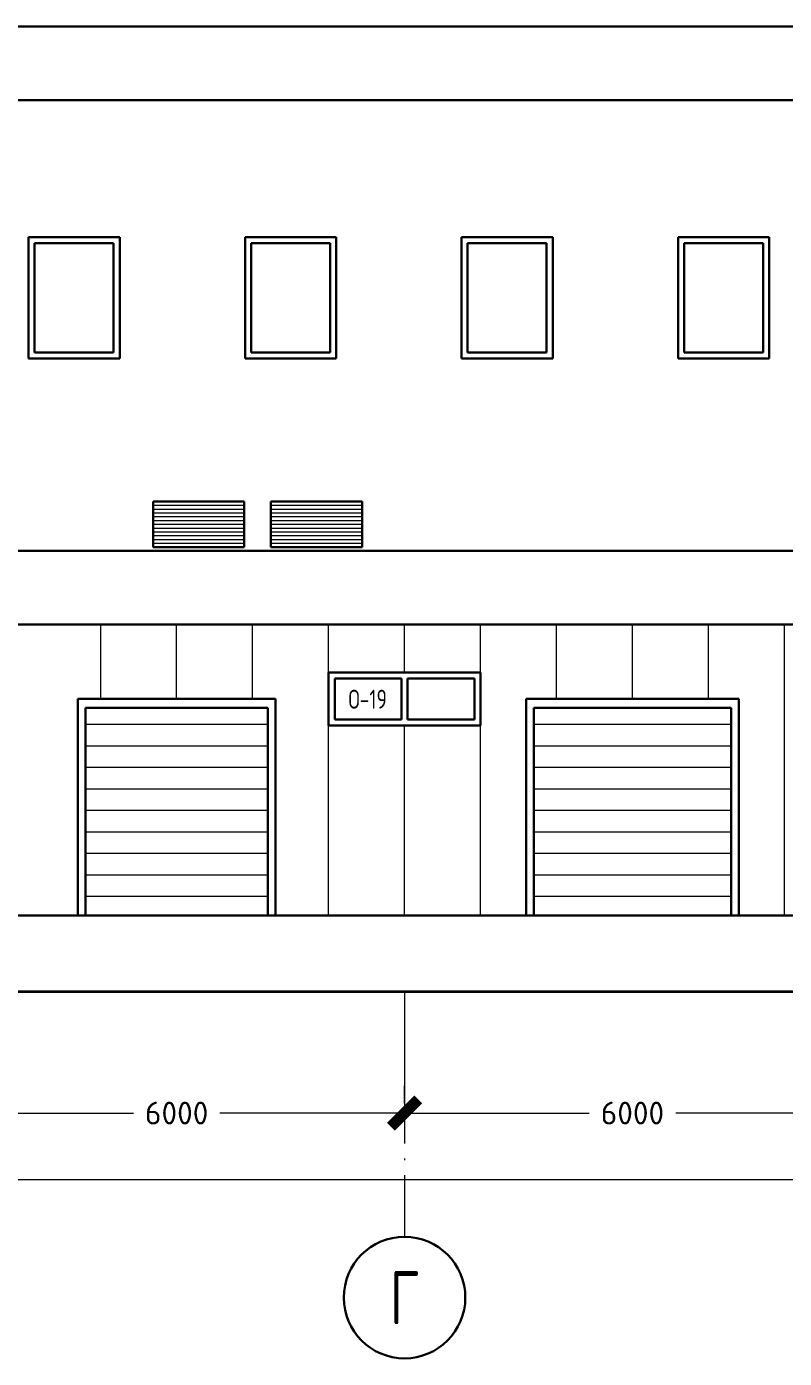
# Model space of a CAD drawing. Extents: x -965262 to 1142518, y -357520 to 71675.
# Drawn here: x -115622 to -110634, y -232809 to -224044 of the extents above; entities that cross this region are included whole.
import ezdxf

# ---------------------------------------------------------------- set-up
doc = ezdxf.new("R2010")
doc.units = 0
doc.header["$LTSCALE"] = 10
doc.linetypes.add('DOTE', pattern=[2.42, 2, -0.2, 0.02, -0.2])
doc.layers.get('0').update_dxf_attribs({"linetype": 'CONTINUOUS', "lineweight": 30})
doc.layers.get('Defpoints').update_dxf_attribs({"linetype": 'CONTINUOUS'})
doc.layers.add('DOTE', color=7, linetype='DOTE', lineweight=9)
doc.styles.add('GOST 2.304', font='isocpeur.ttf', dxfattribs={"width": 0.75, "height": 250})
doc.styles.get("Standard").update_dxf_attribs({"font": 'isocpeur.ttf', "height": 300})
doc.dimstyles.new('Standard_2', dxfattribs={"dimscale": 200, "dimtxt": 600, "dimasz": 1.8, "dimexe": 1.8, "dimexo": 0.625, "dimgap": 0.9, "dimtad": 0, "dimdec": 0, "dimzin": 0, "dimdsep": 46, "dimtxsty": 'Standard', "dimblk": 'ARCHTICK', "dimcen": 0.9, "dimclrd": 256, "dimclre": 256, "dimclrt": 256, "dimadec": 0, "dimazin": 0, "dimtfac": 1, "dimtdec": 0, "dimtofl": 0, "dimtmove": 0, "dimatfit": 3, "dimfxl": 1, "dimtolj": 1, "dimtzin": 0, "dimlwd": 15, "dimlwe": 15, "dimarcsym": 0})

# ---------------------------------------------------------------- blocks, each defined once
blk = doc.blocks.new('_ArchTick')
at = {"color": 0, "linetype": 'ByBlock', "lineweight": 0, "const_width": 0.4}
blk.add_lwpolyline([(-0.5, -0.5), (0.5, 0.5)], dxfattribs=at)
blk = doc.blocks.new('*D1628')
at = {"lineweight": 15, "transparency": 16777216}
for p, q in [((-145483, -18365), (-145483, -18130)), ((-139483, -18365), (-139483, -18130)), ((-145483, -18490), (-143053, -18490)), ((-139483, -18490), (-141913, -18490))]:
    blk.add_line(p, q, dxfattribs=at)
at = {"layer": 'Defpoints', "color": 0, "lineweight": 15, "transparency": 16777216}
for p in [(-145483, -18490), (-145483, -18490), (-139483, -18490, 1451)]:
    blk.add_point(p, dxfattribs=at)
at = {"lineweight": 15, "transparency": 16777216, "xscale": 360, "yscale": 360, "zscale": 360, "rotation": 180}
blk.add_blockref('_ArchTick', (-145483, -18490), dxfattribs=at)
at = {"lineweight": 15, "transparency": 16777216, "xscale": 360, "yscale": 360, "zscale": 360}
blk.add_blockref('_ArchTick', (-139483, -18490), dxfattribs=at)
at = {"lineweight": 15, "transparency": 16777216, "insert": (-142483, -18490), "char_height": 300, "attachment_point": 5}
blk.add_mtext('\\A1;6000', dxfattribs=at)
blk = doc.blocks.new('*D1629')
at = {"lineweight": 15, "transparency": 16777216}
for p, q in [((-151483, -18365), (-151483, -18130)), ((-145483, -18365), (-145483, -18130)), ((-151483, -18490), (-149053, -18490)), ((-145483, -18490), (-147913, -18490))]:
    blk.add_line(p, q, dxfattribs=at)
at = {"layer": 'Defpoints', "color": 0, "lineweight": 15, "transparency": 16777216}
for p in [(-151483, -18490), (-151483, -18490), (-145483, -18490, 1451)]:
    blk.add_point(p, dxfattribs=at)
at = {"lineweight": 15, "transparency": 16777216, "xscale": 360, "yscale": 360, "zscale": 360, "rotation": 180}
blk.add_blockref('_ArchTick', (-151483, -18490), dxfattribs=at)
at = {"lineweight": 15, "transparency": 16777216, "xscale": 360, "yscale": 360, "zscale": 360}
blk.add_blockref('_ArchTick', (-145483, -18490), dxfattribs=at)
at = {"lineweight": 15, "transparency": 16777216, "insert": (-148483, -18490), "char_height": 300, "attachment_point": 5}
blk.add_mtext('\\A1;6000', dxfattribs=at)
blk = doc.blocks.new('*D1631')
at = {"lineweight": 15, "transparency": 16777216}
for p, q in [((-151483, -19240), (-151483, -19005)), ((-127483, -19240), (-127483, -19005)), ((-151483, -19365), (-140173, -19365)), ((-127483, -19365), (-138793, -19365))]:
    blk.add_line(p, q, dxfattribs=at)
at = {"layer": 'Defpoints', "color": 0, "lineweight": 15, "transparency": 16777216}
for p in [(-151483, -19365), (-151483, -19365), (-127483, -19365)]:
    blk.add_point(p, dxfattribs=at)
at = {"lineweight": 15, "transparency": 16777216, "xscale": 360, "yscale": 360, "zscale": 360, "rotation": 180}
blk.add_blockref('_ArchTick', (-151483, -19365), dxfattribs=at)
at = {"lineweight": 15, "transparency": 16777216, "xscale": 360, "yscale": 360, "zscale": 360}
blk.add_blockref('_ArchTick', (-127483, -19365), dxfattribs=at)
at = {"lineweight": 15, "transparency": 16777216, "insert": (-139483, -19365), "char_height": 300, "attachment_point": 5}
blk.add_mtext('\\A1;24000', dxfattribs=at)
blk = doc.blocks.new('Фасад Н-А')
for p, q in [((-126982.3, -4189, -3250.5), (-151882.3, -4189, -3250.5)), ((-126982.3, -5159, -3250.5), (-151882.3, -5159, -3250.5)), ((-150433.1, -8559, -3250.5), (-150433.1, -6959, -3250.5)), ((-150433.1, -6959, -3250.5), (-149233.1, -6959, -3250.5)), ((-149233.1, -6959, -3250.5), (-149233.1, -8559, -3250.5)), ((-147583.1, -8559, -3250.5), (-147583.1, -6959, -3250.5)), ((-147583.1, -6959, -3250.5), (-146383.1, -6959, -3250.5)), ((-146383.1, -6959, -3250.5), (-146383.1, -8559, -3250.5)), ((-144733.1, -8559, -3250.5), (-144733.1, -6959, -3250.5)), ((-144733.1, -6959, -3250.5), (-143533.1, -6959, -3250.5)), ((-143533.1, -6959, -3250.5), (-143533.1, -8559, -3250.5)), ((-141883.1, -8559, -3250.5), (-141883.1, -6959, -3250.5)), ((-141883.1, -6959, -3250.5), (-140683.1, -6959, -3250.5)), ((-140683.1, -6959, -3250.5), (-140683.1, -8559, -3250.5)), ((-150353.1, -7039, -3250.5), (-149313.1, -7039, -3250.5)), ((-150353.1, -8479, -3250.5), (-150353.1, -7039, -3250.5)), ((-149313.1, -7039, -3250.5), (-149313.1, -8479, -3250.5)), ((-147503.1, -7039, -3250.5), (-146463.1, -7039, -3250.5)), ((-147503.1, -8479, -3250.5), (-147503.1, -7039, -3250.5)), ((-146463.1, -7039, -3250.5), (-146463.1, -8479, -3250.5)), ((-144653.1, -7039, -3250.5), (-143613.1, -7039, -3250.5)), ((-144653.1, -8479, -3250.5), (-144653.1, -7039, -3250.5)), ((-143613.1, -7039, -3250.5), (-143613.1, -8479, -3250.5)), ((-141803.1, -7039, -3250.5), (-140763.1, -7039, -3250.5)), ((-141803.1, -8479, -3250.5), (-141803.1, -7039, -3250.5)), ((-140763.1, -7039, -3250.5), (-140763.1, -8479, -3250.5)), ((-149233.1, -8559, -3250.5), (-150433.1, -8559, -3250.5)), ((-146383.1, -8559, -3250.5), (-147583.1, -8559, -3250.5)), ((-143533.1, -8559, -3250.5), (-144733.1, -8559, -3250.5)), ((-140683.1, -8559, -3250.5), (-141883.1, -8559, -3250.5)), ((-148792.3, -11038.8, -3250.5), (-148792.3, -10438.8, -3250.5)), ((-148792.3, -10438.8, -3250.5), (-147592.3, -10438.8, -3250.5)), ((-147592.3, -11038.8, -3250.5), (-147592.3, -10438.8, -3250.5)), ((-147242.3, -11038.8, -3250.5), (-147242.3, -10438.8, -3250.5)), ((-147242.3, -10438.8, -3250.5), (-146042.3, -10438.8, -3250.5)), ((-146042.3, -11038.8, -3250.5), (-146042.3, -10438.8, -3250.5)), ((-148792.3, -11038.8, -3250.5), (-147592.3, -11038.8, -3250.5)), ((-147242.3, -11038.8, -3250.5), (-146042.3, -11038.8, -3250.5)), ((-146483.1, -13388.7, -3250.5), (-146483.1, -12688.7, -3250.5)), ((-146483.1, -12688.7, -3250.5), (-146483.1, -13388.7, -3250.5)), ((-145483.1, -12688.7, -3250.5), (-144483.1, -12688.7, -3250.5)), ((-144483.1, -12688.7, -3250.5), (-144483.1, -13388.7, -3250.5)), ((-144483.1, -12688.7, -3250.5), (-144483.1, -13388.7, -3250.5)), ((-144483.1, -12688.7, -3250.5), (-144483.1, -13388.7, -3250.5)), ((-149783.1, -13039, -3250.5), (-149783.1, -15889, -3250.5)), ((-149783.1, -13039, -3250.5), (-147183.1, -13039, -3250.5)), ((-149783.1, -13039, -3250.5), (-147183.1, -13039, -3250.5)), ((-149783.1, -13039, -3250.5), (-149783.1, -15889, -3250.5)), ((-149783.1, -13039, -3250.5), (-149783.1, -15889, -3250.5)), ((-147183.1, -13039, -3250.5), (-147183.1, -15889, -3250.5)), ((-147183.1, -13039, -3250.5), (-147183.1, -15889, -3250.5)), ((-147183.1, -13039, -3250.5), (-147183.1, -15889, -3250.5)), ((-147183.1, -13039, -3250.5), (-147183.1, -15889, -3250.5)), ((-147183.1, -13039, -3250.5), (-147183.1, -15889, -3250.5)), ((-143883.1, -13039, -3250.5), (-143883.1, -15889, -3250.5)), ((-143783.1, -13039, -3250.5), (-141183.1, -13039, -3250.5)), ((-143783.1, -13039, -3250.5), (-141183.1, -13039, -3250.5)), ((-141083.1, -13039, -3250.5), (-141083.1, -15889, -3250.5)), ((-141083.1, -13039, -3250.5), (-141083.1, -15889, -3250.5)), ((-141083.1, -13039, -3250.5), (-141083.1, -15889, -3250.5)), ((-141083.1, -13039, -3250.5), (-141083.1, -15889, -3250.5)), ((-141083.1, -13039, -3250.5), (-141083.1, -15889, -3250.5)), ((-149683.1, -13157.6, -3250.5), (-149683.1, -15889, -3250.5)), ((-149683.1, -13157.6, -3250.5), (-147283.1, -13157.6, -3250.5)), ((-147283.1, -13157.6, -3250.5), (-147283.1, -15889, -3250.5)), ((-143783.1, -13157.6, -3250.5), (-143783.1, -15889, -3250.5)), ((-143783.1, -13157.6, -3250.5), (-141183.1, -13157.6, -3250.5)), ((-141183.1, -13157.6, -3250.5), (-141183.1, -15889, -3250.5)), ((-145483.1, -13388.7, -3250.5), (-146483.1, -13388.7, -3250.5)), ((-146483.1, -13388.7, -3250.5), (-145483.1, -13388.7, -3250.5)), ((-144483.1, -13388.7, -3250.5), (-145483.1, -13388.7, -3250.5)), ((-145483.1, -13388.7, -3250.5), (-144483.1, -13388.7, -3250.5)), ((-167497.9, -15889, -3250.5), (-127383.1, -15889, -3250.5)), ((-149783.1, -15889, -3250.5), (-147183.1, -15889, -3250.5)), ((-143783.1, -15889, -3250.5), (-141183.1, -15889, -3250.5))]:
    blk.add_line(p, q)
at = {"ltscale": 0.3}
for p, q in [((-149313.1, -8479, -3250.5), (-150353.1, -8479, -3250.5)), ((-146463.1, -8479, -3250.5), (-147503.1, -8479, -3250.5)), ((-143613.1, -8479, -3250.5), (-144653.1, -8479, -3250.5)), ((-140763.1, -8479, -3250.5), (-141803.1, -8479, -3250.5)), ((-146483.1, -13388.7, -3250.5), (-146483.1, -12688.7, -3250.5)), ((-146483.1, -12688.7, -3250.5), (-145483.1, -12688.7, -3250.5)), ((-146403.1, -12768.7, -3250.5), (-145523.1, -12768.7, -3250.5)), ((-146403.1, -13308.7, -3250.5), (-146403.1, -12768.7, -3250.5)), ((-145523.1, -12768.7, -3250.5), (-145523.1, -13308.7, -3250.5)), ((-145483.1, -12688.7, -3250.5), (-144483.1, -12688.7, -3250.5)), ((-145443.1, -12768.7, -3250.5), (-144563.1, -12768.7, -3250.5)), ((-145443.1, -13308.7, -3250.5), (-145443.1, -12768.7, -3250.5)), ((-144563.1, -12768.7, -3250.5), (-144563.1, -13308.7, -3250.5)), ((-147183.1, -13039, -3250.5), (-149783.1, -13039, -3250.5)), ((-148101, -13039, -3250.5), (-148627.2, -13039, -3250.5)), ((-148364.1, -13039, -3250.5), (-148163, -13039, -3250.5)), ((-141083.1, -13039, -3250.5), (-143883.1, -13039, -3250.5)), ((-142101, -13039, -3250.5), (-142627.2, -13039, -3250.5)), ((-142364.1, -13039, -3250.5), (-142163, -13039, -3250.5)), ((-146403.1, -13308.7, -3250.5), (-145523.1, -13308.7, -3250.5)), ((-145443.1, -13308.7, -3250.5), (-144563.1, -13308.7, -3250.5)), ((-146483.1, -13388.7, -3250.5), (-145483.1, -13388.7, -3250.5)), ((-145483.1, -13388.7, -3250.5), (-144483.1, -13388.7, -3250.5)), ((-149783.1, -15889, -3250.5), (-147183.1, -15889, -3250.5)), ((-143783.1, -15889, -3250.5), (-141183.1, -15889, -3250.5))]:
    blk.add_line(p, q, dxfattribs=at)
at = {"lineweight": 15}
for p, q in [((-148792.3, -10438.8, -3250.5), (-147592.3, -10438.8, -3250.5)), ((-148792.3, -10488.8, -3250.5), (-147592.3, -10488.8, -3250.5)), ((-147242.3, -10438.8, -3250.5), (-146042.3, -10438.8, -3250.5)), ((-147242.3, -10488.8, -3250.5), (-146042.3, -10488.8, -3250.5)), ((-148792.3, -10538.8, -3250.5), (-147592.3, -10538.8, -3250.5)), ((-148792.3, -10588.8, -3250.5), (-147592.3, -10588.8, -3250.5)), ((-148792.3, -10638.8, -3250.5), (-147592.3, -10638.8, -3250.5)), ((-148792.3, -10688.8, -3250.5), (-147592.3, -10688.8, -3250.5)), ((-147242.3, -10538.8, -3250.5), (-146042.3, -10538.8, -3250.5)), ((-147242.3, -10588.8, -3250.5), (-146042.3, -10588.8, -3250.5)), ((-147242.3, -10638.8, -3250.5), (-146042.3, -10638.8, -3250.5)), ((-147242.3, -10688.8, -3250.5), (-146042.3, -10688.8, -3250.5)), ((-148792.3, -10738.8, -3250.5), (-147592.3, -10738.8, -3250.5)), ((-148792.3, -10788.8, -3250.5), (-147592.3, -10788.8, -3250.5)), ((-148792.3, -10838.8, -3250.5), (-147592.3, -10838.8, -3250.5)), ((-147242.3, -10738.8, -3250.5), (-146042.3, -10738.8, -3250.5)), ((-147242.3, -10788.8, -3250.5), (-146042.3, -10788.8, -3250.5)), ((-147242.3, -10838.8, -3250.5), (-146042.3, -10838.8, -3250.5)), ((-148792.3, -10888.8, -3250.5), (-147592.3, -10888.8, -3250.5)), ((-148792.3, -10938.8, -3250.5), (-147592.3, -10938.8, -3250.5)), ((-148792.3, -10988.8, -3250.5), (-147592.3, -10988.8, -3250.5)), ((-147242.3, -10888.8, -3250.5), (-146042.3, -10888.8, -3250.5)), ((-147242.3, -10938.8, -3250.5), (-146042.3, -10938.8, -3250.5)), ((-147242.3, -10988.8, -3250.5), (-146042.3, -10988.8, -3250.5))]:
    blk.add_line(p, q, dxfattribs=at)
at = {"ltscale": 2}
for p, q in [((-115673.1, -11089, -3250.5), (-188317.9, -11089, -3250.5)), ((-115673.1, -12059, -3250.5), (-188317.9, -12059, -3250.5))]:
    blk.add_line(p, q, dxfattribs=at)
at = {"lineweight": 0, "ltscale": 100}
for p, q in [((-149483.2, -13039, -3250.5), (-149483.2, -12059, -3250.5)), ((-148483.2, -13039, -3250.5), (-148483.2, -12059, -3250.5)), ((-147483.2, -13039, -3250.5), (-147483.2, -12059, -3250.5)), ((-146483.2, -15889, -3250.5), (-146483.2, -12059, -3250.5)), ((-145483.2, -12688.7, -3250.5), (-145483.2, -12059, -3250.5)), ((-144483.2, -15889, -3250.5), (-144483.2, -12059, -3250.5)), ((-143483.2, -13039, -3250.5), (-143483.2, -12059, -3250.5)), ((-142483.2, -13039, -3250.5), (-142483.2, -12059, -3250.5)), ((-141483.2, -13039, -3250.5), (-141483.2, -12059, -3250.5)), ((-140483.2, -15889, -3250.5), (-140483.2, -12059, -3250.5)), ((-145483.2, -15889, -3250.5), (-145483.2, -13388.7, -3250.5))]:
    blk.add_line(p, q, dxfattribs=at)
at = {"lineweight": 0}
for p, q in [((-149683.1, -13372, -3250.5), (-147283.1, -13372, -3250.5)), ((-143783.1, -13372, -3250.5), (-141183.1, -13372, -3250.5)), ((-149683.1, -13654.9, -3250.5), (-147283.1, -13654.9, -3250.5)), ((-143783.1, -13654.9, -3250.5), (-141183.1, -13654.9, -3250.5)), ((-149683.1, -13937.9, -3250.5), (-147283.1, -13937.9, -3250.5)), ((-143783.1, -13937.9, -3250.5), (-141183.1, -13937.9, -3250.5)), ((-149683.1, -14220.9, -3250.5), (-147283.1, -14220.9, -3250.5)), ((-143783.1, -14220.9, -3250.5), (-141183.1, -14220.9, -3250.5)), ((-149683.1, -14503.9, -3250.5), (-147283.1, -14503.9, -3250.5)), ((-143783.1, -14503.9, -3250.5), (-141183.1, -14503.9, -3250.5)), ((-149683.1, -14786.9, -3250.5), (-147283.1, -14786.9, -3250.5)), ((-143783.1, -14786.9, -3250.5), (-141183.1, -14786.9, -3250.5)), ((-149683.1, -15069.9, -3250.5), (-147283.1, -15069.9, -3250.5)), ((-143783.1, -15069.9, -3250.5), (-141183.1, -15069.9, -3250.5)), ((-149683.1, -15352.9, -3250.5), (-147283.1, -15352.9, -3250.5)), ((-143783.1, -15352.9, -3250.5), (-141183.1, -15352.9, -3250.5)), ((-149683.1, -15635.8, -3250.5), (-147283.1, -15635.8, -3250.5)), ((-143783.1, -15635.8, -3250.5), (-141183.1, -15635.8, -3250.5))]:
    blk.add_line(p, q, dxfattribs=at)
at = {"lineweight": 35}
blk.add_line((-170937.1, -16889, -3250.5), (-99809.6, -16889, -3250.5), dxfattribs=at)
at = {"layer": 'DOTE', "ltscale": 100}
blk.add_line((-145483.1, -16889, -3250.5), (-145483.1, -20119, -3250.5), dxfattribs=at)
at = {"layer": 'DOTE', "linetype": 'Continuous', "lineweight": 30}
blk.add_circle((-145483.1, -20919, -3250.5), 800, dxfattribs=at)
at = {"color": 5, "width": 0.75}
blk.add_text('О-19', height=250, dxfattribs=at).set_placement((-146220.9, -13167.2, 8515.9))
at = {"layer": 'DOTE', "linetype": 'Continuous', "lineweight": 30, "ltscale": 100, "insert": (-145483.1, -20919, -3250.5), "char_height": 700, "width": 1600, "attachment_point": 5, "style": 'GOST 2.304'}
blk.add_mtext('Г', dxfattribs=at)
at = {"lineweight": 15}
for base, p1, p2, picture, middle in [((-151483.1, -18489.8, -3250.5), (-145483.1, -18489.8, -1799.3), (-151483.1, -18489.8, -3250.5), '*D1629', (-148483.1, -18489.8, -3250.5)), ((-145483.1, -18489.8, -3250.5), (-139483.1, -18489.8, -1799.3), (-145483.1, -18489.8, -3250.5), '*D1628', (-142483.1, -18489.8, -3250.5)), ((-151483.1, -19364.5, -1799.3), (-127483.1, -19364.5, -1799.3), (-151483.1, -19364.5, -1799.3), '*D1631', (-139483.1, -19364.5, -1799.3))]:
    dim = blk.add_linear_dim(base=base, p1=p1, p2=p2, angle=180, dimstyle='Standard_2', dxfattribs=at)
    dim.commit()
    dim.dimension.update_dxf_attribs({"geometry": picture, "text_midpoint": middle})

msp = doc.modelspace()

# ---------------------------------------------------------------- block references
at = {"lineweight": 15, "xscale": 0.5, "yscale": 0.5, "zscale": 0.5}
msp.add_blockref('Фасад Н-А', (-40392.6, -221949.1, -1634.5), dxfattribs=at)

doc.saveas('drawing.dxf')
